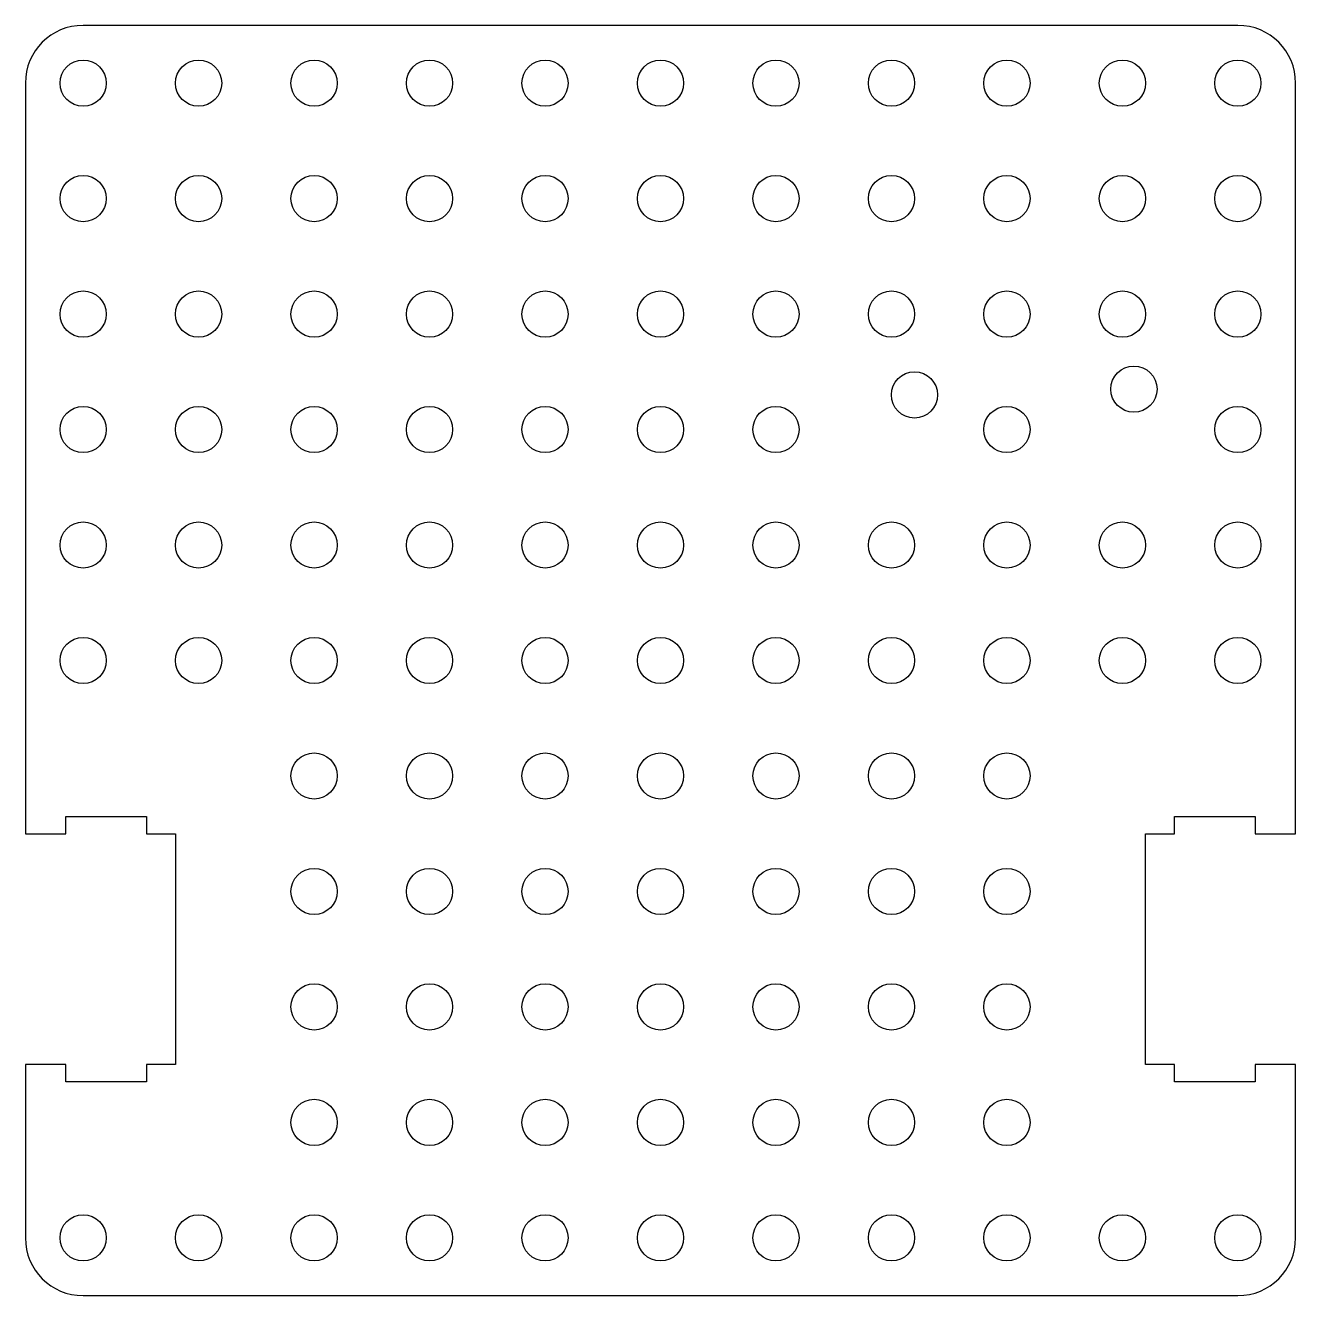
# Model space of a CAD drawing. Extents: x -15 to 771, y 0 to 274.
# Drawn here: x 545 to 655, y 0 to 110 of the extents above; entities that cross this region are included whole.
import ezdxf

# ---------------------------------------------------------------- set-up
doc = ezdxf.new("R2010")
doc.units = 0
doc.layers.add('Layer_1', color=7, linetype='CONTINUOUS')

msp = doc.modelspace()

# ---------------------------------------------------------------- linework, layer by layer
at = {"layer": 'Layer_1', "color": 7}
for points in [[(649.99999, 109.999991), (549.999964, 110.000005)], [(545.000002, 105.000007), (545.000002, 40.000007), (548.499981, 40.000004), (548.499981, 41.500007), (555.499995, 41.50001), (555.499995, 40.000004), (557.999976, 40.000004), (557.999976, 20.000007), (555.499995, 20.000007), (555.499995, 18.500008), (548.499981, 18.500008), (548.499981, 20.000007), (545.000002, 20.000002), (545.000002, 5.000021)], [(552.000003, 105.000006), (552.000003, 105.000006)], [(561.999983, 105.000006), (561.999983, 105.000006)], [(571.999991, 105.000006), (571.999991, 105.000006)], [(581.999999, 105.000006), (581.999999, 105.000006)], [(591.999979, 105.000006), (591.999979, 105.000006)], [(601.999987, 105.000006), (601.999987, 105.000006)], [(611.999995, 105.000006), (611.999995, 105.000006)], [(621.999975, 105.000006), (621.999975, 105.000006)], [(631.999984, 105.000006), (631.999984, 105.000006)], [(641.999992, 105.000006), (641.999992, 105.000006)], [(652, 105.000006), (652, 105.000006)], [(552.000003, 95.000006), (552.000003, 95.000006)], [(561.999983, 95.000009), (561.999983, 95.000009)], [(571.999991, 95.000006), (571.999991, 95.000006)], [(581.999999, 95.000006), (581.999999, 95.000006)], [(591.999979, 95.000006), (591.999979, 95.000006)], [(601.999987, 95.000006), (601.999987, 95.000006)], [(611.999995, 95.000009), (611.999995, 95.000009)], [(622.000004, 95.000006), (622.000004, 95.000006)], [(631.999984, 95.000006), (631.999984, 95.000006)], [(641.999992, 95.000006), (641.999992, 95.000006)], [(652, 95.000006), (652, 95.000006)], [(552.000003, 85.000006), (552.000003, 85.000006)], [(561.999983, 85.000006), (561.999983, 85.000006)], [(571.999991, 85.000006), (571.999991, 85.000006)], [(581.999999, 85.000006), (581.999999, 85.000006)], [(591.999979, 85.000006), (591.999979, 85.000006)], [(601.999987, 85.000006), (601.999987, 85.000006)], [(611.999995, 85.000006), (611.999995, 85.000006)], [(622.000004, 85.000006), (622.000004, 85.000006)], [(631.999984, 85.000006), (631.999984, 85.000006)], [(641.999992, 85.000006), (641.999992, 85.000006)], [(652, 85.000006), (652, 85.000006)], [(638.999997, 78.500008), (638.999997, 78.500008)], [(623.992041, 78.000009), (623.992041, 78.000009)], [(552.000003, 75.000007), (552.000003, 75.000007)], [(561.999983, 75.000007), (561.999983, 75.000007)], [(571.999991, 75.000007), (571.999991, 75.000007)], [(581.999999, 75.000007), (581.999999, 75.000007)], [(591.999979, 75.000007), (591.999979, 75.000007)], [(601.999987, 75.000007), (601.999987, 75.000007)], [(611.999995, 75.000007), (611.999995, 75.000007)], [(631.999984, 75.000007), (631.999984, 75.000007)], [(652, 75.000007), (652, 75.000007)], [(552.000003, 65.000007), (552.000003, 65.000007)], [(561.999983, 65.000007), (561.999983, 65.000007)], [(571.999991, 65.000007), (571.999991, 65.000007)], [(581.999999, 65.000007), (581.999999, 65.000007)], [(591.999979, 65.000007), (591.999979, 65.000007)], [(601.999987, 65.000007), (601.999987, 65.000007)], [(611.999995, 65.000007), (611.999995, 65.000007)], [(621.999975, 65.000007), (621.999975, 65.000007)], [(631.999984, 65.000007), (631.999984, 65.000007)], [(641.999992, 65.000007), (641.999992, 65.000007)], [(652, 65.000007), (652, 65.000007)], [(552.000003, 55.000004), (552.000003, 55.000004)], [(561.999983, 55.000004), (561.999983, 55.000004)], [(571.999991, 55.000004), (571.999991, 55.000004)], [(581.999999, 55.000004), (581.999999, 55.000004)], [(591.999979, 55.000004), (591.999979, 55.000004)], [(601.999987, 55.000004), (601.999987, 55.000004)], [(611.999995, 55.000004), (611.999995, 55.000004)], [(622.000004, 55.000004), (622.000004, 55.000004)], [(631.999984, 55.000004), (631.999984, 55.000004)], [(641.999992, 55.000004), (641.999992, 55.000004)], [(652, 55.000004), (652, 55.000004)], [(571.999991, 45.000004), (571.999991, 45.000004)], [(581.999999, 45.000004), (581.999999, 45.000004)], [(587.999986, 45.000005), (587.999986, 45.000005)], [(601.999987, 45.000004), (601.999987, 45.000004)], [(611.999995, 45.000007), (611.999995, 45.000007)], [(622.000004, 45.000004), (622.000004, 45.000004)], [(631.999984, 45.000004), (631.999984, 45.000004)], [(654.99998, 5.000021), (654.99998, 20.000007), (651.500001, 20.000007), (651.500001, 18.500008), (644.499987, 18.500008), (644.499987, 20.000007), (641.999978, 20.000007), (641.999978, 40.000004), (644.499987, 40.000007), (644.499987, 41.500007), (651.500001, 41.500007), (651.500001, 40.000004), (654.99998, 40.000007)], [(571.999991, 35.000005), (571.999991, 35.000005)], [(581.999999, 35.000005), (581.999999, 35.000005)], [(591.999979, 35.000005), (591.999979, 35.000005)], [(601.999987, 35.000005), (601.999987, 35.000005)], [(611.999995, 35.000005), (611.999995, 35.000005)], [(621.999975, 35.000005), (621.999975, 35.000005)], [(631.999984, 35.000005), (631.999984, 35.000005)], [(571.999991, 25.000005), (571.999991, 25.000005)], [(581.999999, 25.000005), (581.999999, 25.000005)], [(591.999979, 25.000005), (591.999979, 25.000005)], [(601.999987, 25.000005), (601.999987, 25.000005)], [(611.999995, 25.000005), (611.999995, 25.000005)], [(621.999975, 25.000005), (621.999975, 25.000005)], [(631.999984, 25.000005), (631.999984, 25.000005)], [(571.999991, 15.000005), (571.999991, 15.000005)], [(581.999999, 15.000005), (581.999999, 15.000005)], [(591.999979, 15.000005), (591.999979, 15.000005)], [(601.999987, 15.000005), (601.999987, 15.000005)], [(611.999995, 15.000005), (611.999995, 15.000005)], [(621.999975, 15.000005), (621.999975, 15.000005)], [(631.999984, 15.000005), (631.999984, 15.000005)], [(552.000003, 5.000005), (552.000003, 5.000005)], [(561.999983, 5.000005), (561.999983, 5.000005)], [(571.999991, 5.000005), (571.999991, 5.000005)], [(581.999999, 5.000005), (581.999999, 5.000005)], [(591.999979, 5.000005), (591.999979, 5.000005)], [(601.999987, 5.000005), (601.999987, 5.000005)], [(611.999995, 5.000005), (611.999995, 5.000005)], [(621.999975, 5.000005), (621.999975, 5.000005)], [(631.999984, 5.000005), (631.999984, 5.000005)], [(641.999992, 5.000005), (641.999992, 5.000005)], [(652, 5.000005), (652, 5.000005)], [(549.999964, 0.000002), (649.99999, 0.000002)], [(549.999964, 0.000002), (549.999964, 0.000002)]]:
    msp.add_lwpolyline(points, dxfattribs=at)
for points in [[(549.999964, 110.000005), (547.229981, 110.000005), (545.000002, 107.76999), (545.000002, 105.000007)], [(654.99998, 104.999993), (654.99998, 107.769976), (652.769973, 109.999991), (649.99999, 109.999991)], [(548.000002, 105.000006), (548.000002, 106.104576), (548.895433, 107.000006), (550.000002, 107.000006)], [(550.000002, 107.000006), (551.104572, 107.000006), (552.000003, 106.104576), (552.000003, 105.000006)], [(557.999982, 105.000006), (557.999982, 106.104576), (558.895413, 107.000006), (559.999982, 107.000006)], [(559.999982, 107.000006), (561.104552, 107.000006), (561.999983, 106.104576), (561.999983, 105.000006)], [(567.999991, 105.000006), (567.999991, 106.104576), (568.895421, 107.000006), (569.999991, 107.000006)], [(569.999991, 107.000006), (571.10456, 107.000006), (571.999991, 106.104576), (571.999991, 105.000006)], [(577.999999, 105.000006), (577.999999, 106.104576), (578.895429, 107.000006), (579.999999, 107.000006)], [(579.999999, 107.000006), (581.104568, 107.000006), (581.999999, 106.104576), (581.999999, 105.000006)], [(587.999979, 105.000006), (587.999979, 106.104576), (588.895409, 107.000006), (589.999979, 107.000006)], [(589.999979, 107.000006), (591.104548, 107.000006), (591.999979, 106.104576), (591.999979, 105.000006)], [(597.999987, 105.000006), (597.999987, 106.104576), (598.895418, 107.000006), (599.999987, 107.000006)], [(599.999987, 107.000006), (601.104557, 107.000006), (601.999987, 106.104576), (601.999987, 105.000006)], [(607.999995, 105.000006), (607.999995, 106.104576), (608.895426, 107.000006), (609.999995, 107.000006)], [(609.999995, 107.000006), (611.104565, 107.000006), (611.999995, 106.104576), (611.999995, 105.000006)], [(617.999975, 105.000006), (617.999975, 106.104576), (618.895406, 107.000006), (619.999975, 107.000006)], [(619.999975, 107.000006), (621.104545, 107.000006), (621.999975, 106.104576), (621.999975, 105.000006)], [(627.999984, 105.000006), (627.999984, 106.104576), (628.895414, 107.000006), (629.999984, 107.000006)], [(629.999984, 107.000006), (631.104553, 107.000006), (631.999984, 106.104576), (631.999984, 105.000006)], [(637.999992, 105.000006), (637.999992, 106.104576), (638.895422, 107.000006), (639.999992, 107.000006)], [(639.999992, 107.000006), (641.104561, 107.000006), (641.999992, 106.104576), (641.999992, 105.000006)], [(648, 105.000006), (648, 106.104576), (648.89543, 107.000006), (650, 107.000006)], [(650, 107.000006), (651.104569, 107.000006), (652, 106.104576), (652, 105.000006)], [(550.000002, 103.000006), (548.895433, 103.000006), (548.000002, 103.895436), (548.000002, 105.000006)], [(552.000003, 105.000006), (552.000003, 103.895436), (551.104572, 103.000006), (550.000002, 103.000006)], [(559.999982, 103.000006), (558.895413, 103.000006), (557.999982, 103.895436), (557.999982, 105.000006)], [(561.999983, 105.000006), (561.999983, 103.895436), (561.104552, 103.000006), (559.999982, 103.000006)], [(569.999991, 103.000006), (568.895421, 103.000006), (567.999991, 103.895436), (567.999991, 105.000006)], [(571.999991, 105.000006), (571.999991, 103.895436), (571.10456, 103.000006), (569.999991, 103.000006)], [(579.999999, 103.000006), (578.895429, 103.000006), (577.999999, 103.895436), (577.999999, 105.000006)], [(581.999999, 105.000006), (581.999999, 103.895436), (581.104568, 103.000006), (579.999999, 103.000006)], [(589.999979, 103.000006), (588.895409, 103.000006), (587.999979, 103.895436), (587.999979, 105.000006)], [(591.999979, 105.000006), (591.999979, 103.895436), (591.104548, 103.000006), (589.999979, 103.000006)], [(599.999987, 103.000006), (598.895418, 103.000006), (597.999987, 103.895436), (597.999987, 105.000006)], [(601.999987, 105.000006), (601.999987, 103.895436), (601.104557, 103.000006), (599.999987, 103.000006)], [(609.999995, 103.000006), (608.895426, 103.000006), (607.999995, 103.895436), (607.999995, 105.000006)], [(611.999995, 105.000006), (611.999995, 103.895436), (611.104565, 103.000006), (609.999995, 103.000006)], [(619.999975, 103.000006), (618.895406, 103.000006), (617.999975, 103.895436), (617.999975, 105.000006)], [(621.999975, 105.000006), (621.999975, 103.895436), (621.104545, 103.000006), (619.999975, 103.000006)], [(629.999984, 103.000006), (628.895414, 103.000006), (627.999984, 103.895436), (627.999984, 105.000006)], [(631.999984, 105.000006), (631.999984, 103.895436), (631.104553, 103.000006), (629.999984, 103.000006)], [(639.999992, 103.000006), (638.895422, 103.000006), (637.999992, 103.895436), (637.999992, 105.000006)], [(641.999992, 105.000006), (641.999992, 103.895436), (641.104561, 103.000006), (639.999992, 103.000006)], [(650, 103.000006), (648.89543, 103.000006), (648, 103.895436), (648, 105.000006)], [(652, 105.000006), (652, 103.895436), (651.104569, 103.000006), (650, 103.000006)], [(654.99998, 40.000007), (654.99998, 65.000011), (654.99998, 79.999989), (654.99998, 104.999993)], [(548.000002, 95.000006), (548.000002, 96.104576), (548.895433, 97.000006), (550.000002, 97.000006)], [(550.000002, 97.000006), (551.104572, 97.000006), (552.000003, 96.104576), (552.000003, 95.000006)], [(557.999982, 95.000009), (557.999982, 96.104579), (558.895413, 97.000009), (559.999982, 97.000009)], [(559.999982, 97.000009), (561.104552, 97.000009), (561.999983, 96.104579), (561.999983, 95.000009)], [(567.999991, 95.000006), (567.999991, 96.104576), (568.895421, 97.000006), (569.999991, 97.000006)], [(569.999991, 97.000006), (571.10456, 97.000006), (571.999991, 96.104576), (571.999991, 95.000006)], [(577.999999, 95.000006), (577.999999, 96.104576), (578.895429, 97.000006), (579.999999, 97.000006)], [(579.999999, 97.000006), (581.104568, 97.000006), (581.999999, 96.104576), (581.999999, 95.000006)], [(587.999979, 95.000006), (587.999979, 96.104576), (588.895409, 97.000006), (589.999979, 97.000006)], [(589.999979, 97.000006), (591.104548, 97.000006), (591.999979, 96.104576), (591.999979, 95.000006)], [(597.999987, 95.000006), (597.999987, 96.104576), (598.895418, 97.000006), (599.999987, 97.000006)], [(599.999987, 97.000006), (601.104557, 97.000006), (601.999987, 96.104576), (601.999987, 95.000006)], [(607.999995, 95.000009), (607.999995, 96.104579), (608.895426, 97.000009), (609.999995, 97.000009)], [(609.999995, 97.000009), (611.104565, 97.000009), (611.999995, 96.104579), (611.999995, 95.000009)], [(618.000004, 95.000006), (618.000004, 96.104576), (618.895434, 97.000006), (620.000004, 97.000006)], [(620.000004, 97.000006), (621.104573, 97.000006), (622.000004, 96.104576), (622.000004, 95.000006)], [(627.999984, 95.000006), (627.999984, 96.104576), (628.895414, 97.000006), (629.999984, 97.000006)], [(629.999984, 97.000006), (631.104553, 97.000006), (631.999984, 96.104576), (631.999984, 95.000006)], [(637.999992, 95.000006), (637.999992, 96.104576), (638.895422, 97.000006), (639.999992, 97.000006)], [(639.999992, 97.000006), (641.104561, 97.000006), (641.999992, 96.104576), (641.999992, 95.000006)], [(648, 95.000006), (648, 96.104576), (648.89543, 97.000006), (650, 97.000006)], [(650, 97.000006), (651.104569, 97.000006), (652, 96.104576), (652, 95.000006)], [(550.000002, 93.000006), (548.895433, 93.000006), (548.000002, 93.895436), (548.000002, 95.000006)], [(552.000003, 95.000006), (552.000003, 93.895436), (551.104572, 93.000006), (550.000002, 93.000006)], [(559.999982, 93.000009), (558.895413, 93.000009), (557.999982, 93.895439), (557.999982, 95.000009)], [(561.999983, 95.000009), (561.999983, 93.895439), (561.104552, 93.000009), (559.999982, 93.000009)], [(569.999991, 93.000006), (568.895421, 93.000006), (567.999991, 93.895436), (567.999991, 95.000006)], [(571.999991, 95.000006), (571.999991, 93.895436), (571.10456, 93.000006), (569.999991, 93.000006)], [(579.999999, 93.000006), (578.895429, 93.000006), (577.999999, 93.895436), (577.999999, 95.000006)], [(581.999999, 95.000006), (581.999999, 93.895436), (581.104568, 93.000006), (579.999999, 93.000006)], [(589.999979, 93.000006), (588.895409, 93.000006), (587.999979, 93.895436), (587.999979, 95.000006)], [(591.999979, 95.000006), (591.999979, 93.895436), (591.104548, 93.000006), (589.999979, 93.000006)], [(599.999987, 93.000006), (598.895418, 93.000006), (597.999987, 93.895436), (597.999987, 95.000006)], [(601.999987, 95.000006), (601.999987, 93.895436), (601.104557, 93.000006), (599.999987, 93.000006)], [(609.999995, 93.000009), (608.895426, 93.000009), (607.999995, 93.895439), (607.999995, 95.000009)], [(611.999995, 95.000009), (611.999995, 93.895439), (611.104565, 93.000009), (609.999995, 93.000009)], [(620.000004, 93.000006), (618.895434, 93.000006), (618.000004, 93.895436), (618.000004, 95.000006)], [(622.000004, 95.000006), (622.000004, 93.895436), (621.104573, 93.000006), (620.000004, 93.000006)], [(629.999984, 93.000006), (628.895414, 93.000006), (627.999984, 93.895436), (627.999984, 95.000006)], [(631.999984, 95.000006), (631.999984, 93.895436), (631.104553, 93.000006), (629.999984, 93.000006)], [(639.999992, 93.000006), (638.895422, 93.000006), (637.999992, 93.895436), (637.999992, 95.000006)], [(641.999992, 95.000006), (641.999992, 93.895436), (641.104561, 93.000006), (639.999992, 93.000006)], [(650, 93.000006), (648.89543, 93.000006), (648, 93.895436), (648, 95.000006)], [(652, 95.000006), (652, 93.895436), (651.104569, 93.000006), (650, 93.000006)], [(548.000002, 85.000006), (548.000002, 86.104576), (548.895433, 87.000006), (550.000002, 87.000006)], [(550.000002, 87.000006), (551.104572, 87.000006), (552.000003, 86.104576), (552.000003, 85.000006)], [(557.999982, 85.000006), (557.999982, 86.104576), (558.895413, 87.000006), (559.999982, 87.000006)], [(559.999982, 87.000006), (561.104552, 87.000006), (561.999983, 86.104576), (561.999983, 85.000006)], [(567.999991, 85.000006), (567.999991, 86.104576), (568.895421, 87.000006), (569.999991, 87.000006)], [(569.999991, 87.000006), (571.10456, 87.000006), (571.999991, 86.104576), (571.999991, 85.000006)], [(577.999999, 85.000006), (577.999999, 86.104576), (578.895429, 87.000006), (579.999999, 87.000006)], [(579.999999, 87.000006), (581.104568, 87.000006), (581.999999, 86.104576), (581.999999, 85.000006)], [(587.999979, 85.000006), (587.999979, 86.104576), (588.895409, 87.000006), (589.999979, 87.000006)], [(589.999979, 87.000006), (591.104548, 87.000006), (591.999979, 86.104576), (591.999979, 85.000006)], [(597.999987, 85.000006), (597.999987, 86.104576), (598.895418, 87.000006), (599.999987, 87.000006)], [(599.999987, 87.000006), (601.104557, 87.000006), (601.999987, 86.104576), (601.999987, 85.000006)], [(607.999995, 85.000006), (607.999995, 86.104576), (608.895426, 87.000006), (609.999995, 87.000006)], [(609.999995, 87.000006), (611.104565, 87.000006), (611.999995, 86.104576), (611.999995, 85.000006)], [(618.000004, 85.000006), (618.000004, 86.104576), (618.895434, 87.000006), (620.000004, 87.000006)], [(620.000004, 87.000006), (621.104573, 87.000006), (622.000004, 86.104576), (622.000004, 85.000006)], [(627.999984, 85.000006), (627.999984, 86.104576), (628.895414, 87.000006), (629.999984, 87.000006)], [(629.999984, 87.000006), (631.104553, 87.000006), (631.999984, 86.104576), (631.999984, 85.000006)], [(637.999992, 85.000006), (637.999992, 86.104576), (638.895422, 87.000006), (639.999992, 87.000006)], [(639.999992, 87.000006), (641.104561, 87.000006), (641.999992, 86.104576), (641.999992, 85.000006)], [(648, 85.000006), (648, 86.104576), (648.89543, 87.000006), (650, 87.000006)], [(650, 87.000006), (651.104569, 87.000006), (652, 86.104576), (652, 85.000006)], [(550.000002, 83.000006), (548.895433, 83.000006), (548.000002, 83.895437), (548.000002, 85.000006)], [(552.000003, 85.000006), (552.000003, 83.895437), (551.104572, 83.000006), (550.000002, 83.000006)], [(559.999982, 83.000006), (558.895413, 83.000006), (557.999982, 83.895437), (557.999982, 85.000006)], [(561.999983, 85.000006), (561.999983, 83.895437), (561.104552, 83.000006), (559.999982, 83.000006)], [(569.999991, 83.000006), (568.895421, 83.000006), (567.999991, 83.895437), (567.999991, 85.000006)], [(571.999991, 85.000006), (571.999991, 83.895437), (571.10456, 83.000006), (569.999991, 83.000006)], [(579.999999, 83.000006), (578.895429, 83.000006), (577.999999, 83.895437), (577.999999, 85.000006)], [(581.999999, 85.000006), (581.999999, 83.895437), (581.104568, 83.000006), (579.999999, 83.000006)], [(589.999979, 83.000006), (588.895409, 83.000006), (587.999979, 83.895437), (587.999979, 85.000006)], [(591.999979, 85.000006), (591.999979, 83.895437), (591.104548, 83.000006), (589.999979, 83.000006)], [(599.999987, 83.000006), (598.895418, 83.000006), (597.999987, 83.895437), (597.999987, 85.000006)], [(601.999987, 85.000006), (601.999987, 83.895437), (601.104557, 83.000006), (599.999987, 83.000006)], [(609.999995, 83.000006), (608.895426, 83.000006), (607.999995, 83.895437), (607.999995, 85.000006)], [(611.999995, 85.000006), (611.999995, 83.895437), (611.104565, 83.000006), (609.999995, 83.000006)], [(620.000004, 83.000006), (618.895434, 83.000006), (618.000004, 83.895437), (618.000004, 85.000006)], [(622.000004, 85.000006), (622.000004, 83.895437), (621.104573, 83.000006), (620.000004, 83.000006)], [(629.999984, 83.000006), (628.895414, 83.000006), (627.999984, 83.895437), (627.999984, 85.000006)], [(631.999984, 85.000006), (631.999984, 83.895437), (631.104553, 83.000006), (629.999984, 83.000006)], [(639.999992, 83.000006), (638.895422, 83.000006), (637.999992, 83.895437), (637.999992, 85.000006)], [(641.999992, 85.000006), (641.999992, 83.895437), (641.104561, 83.000006), (639.999992, 83.000006)], [(650, 83.000006), (648.89543, 83.000006), (648, 83.895437), (648, 85.000006)], [(652, 85.000006), (652, 83.895437), (651.104569, 83.000006), (650, 83.000006)], [(638.999997, 78.500008), (638.999997, 79.604571), (639.895427, 80.499996), (640.999996, 80.499996)], [(640.999996, 80.499996), (642.104565, 80.499996), (642.999996, 79.604571), (642.999996, 78.500008)], [(619.992041, 78.000009), (619.992041, 79.104579), (620.887471, 80.000009), (621.992041, 80.000009)], [(621.992041, 80.000009), (623.09661, 80.000009), (623.992041, 79.104579), (623.992041, 78.000009)], [(640.999996, 76.500015), (639.895427, 76.500015), (638.999997, 77.39544), (638.999997, 78.500008)], [(642.999996, 78.500008), (642.999996, 77.39544), (642.104565, 76.500015), (640.999996, 76.500015)], [(621.992041, 76.000009), (620.887471, 76.000009), (619.992041, 76.895439), (619.992041, 78.000009)], [(623.992041, 78.000009), (623.992041, 76.895439), (623.09661, 76.000009), (621.992041, 76.000009)], [(548.000002, 75.000007), (548.000002, 76.104576), (548.895433, 77.000006), (550.000002, 77.000006)], [(550.000002, 77.000006), (551.104572, 77.000006), (552.000003, 76.104576), (552.000003, 75.000007)], [(557.999982, 75.000007), (557.999982, 76.104576), (558.895413, 77.000006), (559.999982, 77.000006)], [(559.999982, 77.000006), (561.104552, 77.000006), (561.999983, 76.104576), (561.999983, 75.000007)], [(567.999991, 75.000007), (567.999991, 76.104576), (568.895421, 77.000006), (569.999991, 77.000006)], [(569.999991, 77.000006), (571.10456, 77.000006), (571.999991, 76.104576), (571.999991, 75.000007)], [(577.999999, 75.000007), (577.999999, 76.104576), (578.895429, 77.000006), (579.999999, 77.000006)], [(579.999999, 77.000006), (581.104568, 77.000006), (581.999999, 76.104576), (581.999999, 75.000007)], [(587.999979, 75.000007), (587.999979, 76.104576), (588.895409, 77.000006), (589.999979, 77.000006)], [(589.999979, 77.000006), (591.104548, 77.000006), (591.999979, 76.104576), (591.999979, 75.000007)], [(597.999987, 75.000007), (597.999987, 76.104576), (598.895418, 77.000006), (599.999987, 77.000006)], [(599.999987, 77.000006), (601.104557, 77.000006), (601.999987, 76.104576), (601.999987, 75.000007)], [(607.999995, 75.000007), (607.999995, 76.104576), (608.895426, 77.000006), (609.999995, 77.000006)], [(609.999995, 77.000006), (611.104565, 77.000006), (611.999995, 76.104576), (611.999995, 75.000007)], [(627.999984, 75.000007), (627.999984, 76.104576), (628.895414, 77.000006), (629.999984, 77.000006)], [(629.999984, 77.000006), (631.104553, 77.000006), (631.999984, 76.104576), (631.999984, 75.000007)], [(648, 75.000007), (648, 76.104576), (648.89543, 77.000006), (650, 77.000006)], [(650, 77.000006), (651.104569, 77.000006), (652, 76.104576), (652, 75.000007)], [(550.000002, 73.000007), (548.895433, 73.000007), (548.000002, 73.895437), (548.000002, 75.000007)], [(552.000003, 75.000007), (552.000003, 73.895437), (551.104572, 73.000007), (550.000002, 73.000007)], [(559.999982, 73.000007), (558.895413, 73.000007), (557.999982, 73.895437), (557.999982, 75.000007)], [(561.999983, 75.000007), (561.999983, 73.895437), (561.104552, 73.000007), (559.999982, 73.000007)], [(569.999991, 73.000007), (568.895421, 73.000007), (567.999991, 73.895437), (567.999991, 75.000007)], [(571.999991, 75.000007), (571.999991, 73.895437), (571.10456, 73.000007), (569.999991, 73.000007)], [(579.999999, 73.000007), (578.895429, 73.000007), (577.999999, 73.895437), (577.999999, 75.000007)], [(581.999999, 75.000007), (581.999999, 73.895437), (581.104568, 73.000007), (579.999999, 73.000007)], [(589.999979, 73.000007), (588.895409, 73.000007), (587.999979, 73.895437), (587.999979, 75.000007)], [(591.999979, 75.000007), (591.999979, 73.895437), (591.104548, 73.000007), (589.999979, 73.000007)], [(599.999987, 73.000007), (598.895418, 73.000007), (597.999987, 73.895437), (597.999987, 75.000007)], [(601.999987, 75.000007), (601.999987, 73.895437), (601.104557, 73.000007), (599.999987, 73.000007)], [(609.999995, 73.000007), (608.895426, 73.000007), (607.999995, 73.895437), (607.999995, 75.000007)], [(611.999995, 75.000007), (611.999995, 73.895437), (611.104565, 73.000007), (609.999995, 73.000007)], [(629.999984, 73.000007), (628.895414, 73.000007), (627.999984, 73.895437), (627.999984, 75.000007)], [(631.999984, 75.000007), (631.999984, 73.895437), (631.104553, 73.000007), (629.999984, 73.000007)], [(650, 73.000007), (648.89543, 73.000007), (648, 73.895437), (648, 75.000007)], [(652, 75.000007), (652, 73.895437), (651.104569, 73.000007), (650, 73.000007)], [(548.000002, 65.000007), (548.000002, 66.104577), (548.895433, 67.000007), (550.000002, 67.000007)], [(550.000002, 67.000007), (551.104572, 67.000007), (552.000003, 66.104577), (552.000003, 65.000007)], [(557.999982, 65.000007), (557.999982, 66.104577), (558.895413, 67.000007), (559.999982, 67.000007)], [(559.999982, 67.000007), (561.104552, 67.000007), (561.999983, 66.104577), (561.999983, 65.000007)], [(567.999991, 65.000007), (567.999991, 66.104577), (568.895421, 67.000007), (569.999991, 67.000007)], [(569.999991, 67.000007), (571.10456, 67.000007), (571.999991, 66.104577), (571.999991, 65.000007)], [(577.999999, 65.000007), (577.999999, 66.104577), (578.895429, 67.000007), (579.999999, 67.000007)], [(579.999999, 67.000007), (581.104568, 67.000007), (581.999999, 66.104577), (581.999999, 65.000007)], [(587.999979, 65.000007), (587.999979, 66.104577), (588.895409, 67.000007), (589.999979, 67.000007)], [(589.999979, 67.000007), (591.104548, 67.000007), (591.999979, 66.104577), (591.999979, 65.000007)], [(597.999987, 65.000007), (597.999987, 66.104577), (598.895418, 67.000007), (599.999987, 67.000007)], [(599.999987, 67.000007), (601.104557, 67.000007), (601.999987, 66.104577), (601.999987, 65.000007)], [(607.999995, 65.000007), (607.999995, 66.104577), (608.895426, 67.000007), (609.999995, 67.000007)], [(609.999995, 67.000007), (611.104565, 67.000007), (611.999995, 66.104577), (611.999995, 65.000007)], [(617.999975, 65.000007), (617.999975, 66.104577), (618.895406, 67.000007), (619.999975, 67.000007)], [(619.999975, 67.000007), (621.104545, 67.000007), (621.999975, 66.104577), (621.999975, 65.000007)], [(627.999984, 65.000007), (627.999984, 66.104577), (628.895414, 67.000007), (629.999984, 67.000007)], [(629.999984, 67.000007), (631.104553, 67.000007), (631.999984, 66.104577), (631.999984, 65.000007)], [(637.999992, 65.000007), (637.999992, 66.104577), (638.895422, 67.000007), (639.999992, 67.000007)], [(639.999992, 67.000007), (641.104561, 67.000007), (641.999992, 66.104577), (641.999992, 65.000007)], [(648, 65.000007), (648, 66.104577), (648.89543, 67.000007), (650, 67.000007)], [(650, 67.000007), (651.104569, 67.000007), (652, 66.104577), (652, 65.000007)], [(550.000002, 63.000007), (548.895433, 63.000007), (548.000002, 63.895437), (548.000002, 65.000007)], [(552.000003, 65.000007), (552.000003, 63.895437), (551.104572, 63.000007), (550.000002, 63.000007)], [(559.999982, 63.000007), (558.895413, 63.000007), (557.999982, 63.895437), (557.999982, 65.000007)], [(561.999983, 65.000007), (561.999983, 63.895437), (561.104552, 63.000007), (559.999982, 63.000007)], [(569.999991, 63.000007), (568.895421, 63.000007), (567.999991, 63.895437), (567.999991, 65.000007)], [(571.999991, 65.000007), (571.999991, 63.895437), (571.10456, 63.000007), (569.999991, 63.000007)], [(579.999999, 63.000007), (578.895429, 63.000007), (577.999999, 63.895437), (577.999999, 65.000007)], [(581.999999, 65.000007), (581.999999, 63.895437), (581.104568, 63.000007), (579.999999, 63.000007)], [(589.999979, 63.000007), (588.895409, 63.000007), (587.999979, 63.895437), (587.999979, 65.000007)], [(591.999979, 65.000007), (591.999979, 63.895437), (591.104548, 63.000007), (589.999979, 63.000007)], [(599.999987, 63.000007), (598.895418, 63.000007), (597.999987, 63.895437), (597.999987, 65.000007)], [(601.999987, 65.000007), (601.999987, 63.895437), (601.104557, 63.000007), (599.999987, 63.000007)], [(609.999995, 63.000007), (608.895426, 63.000007), (607.999995, 63.895437), (607.999995, 65.000007)], [(611.999995, 65.000007), (611.999995, 63.895437), (611.104565, 63.000007), (609.999995, 63.000007)], [(619.999975, 63.000007), (618.895406, 63.000007), (617.999975, 63.895437), (617.999975, 65.000007)], [(621.999975, 65.000007), (621.999975, 63.895437), (621.104545, 63.000007), (619.999975, 63.000007)], [(629.999984, 63.000007), (628.895414, 63.000007), (627.999984, 63.895437), (627.999984, 65.000007)], [(631.999984, 65.000007), (631.999984, 63.895437), (631.104553, 63.000007), (629.999984, 63.000007)], [(639.999992, 63.000007), (638.895422, 63.000007), (637.999992, 63.895437), (637.999992, 65.000007)], [(641.999992, 65.000007), (641.999992, 63.895437), (641.104561, 63.000007), (639.999992, 63.000007)], [(650, 63.000007), (648.89543, 63.000007), (648, 63.895437), (648, 65.000007)], [(652, 65.000007), (652, 63.895437), (651.104569, 63.000007), (650, 63.000007)], [(548.000002, 55.000004), (548.000002, 56.104574), (548.895433, 57.000004), (550.000002, 57.000004)], [(550.000002, 57.000004), (551.104572, 57.000004), (552.000003, 56.104574), (552.000003, 55.000004)], [(557.999982, 55.000004), (557.999982, 56.104574), (558.895413, 57.000004), (559.999982, 57.000004)], [(559.999982, 57.000004), (561.104552, 57.000004), (561.999983, 56.104574), (561.999983, 55.000004)], [(567.999991, 55.000004), (567.999991, 56.104574), (568.895421, 57.000004), (569.999991, 57.000004)], [(569.999991, 57.000004), (571.10456, 57.000004), (571.999991, 56.104574), (571.999991, 55.000004)], [(577.999999, 55.000004), (577.999999, 56.104574), (578.895429, 57.000004), (579.999999, 57.000004)], [(579.999999, 57.000004), (581.104568, 57.000004), (581.999999, 56.104574), (581.999999, 55.000004)], [(587.999979, 55.000004), (587.999979, 56.104574), (588.895409, 57.000004), (589.999979, 57.000004)], [(589.999979, 57.000004), (591.104548, 57.000004), (591.999979, 56.104574), (591.999979, 55.000004)], [(597.999987, 55.000004), (597.999987, 56.104574), (598.895418, 57.000004), (599.999987, 57.000004)], [(599.999987, 57.000004), (601.104557, 57.000004), (601.999987, 56.104574), (601.999987, 55.000004)], [(607.999995, 55.000004), (607.999995, 56.104574), (608.895426, 57.000004), (609.999995, 57.000004)], [(609.999995, 57.000004), (611.104565, 57.000004), (611.999995, 56.104574), (611.999995, 55.000004)], [(618.000004, 55.000004), (618.000004, 56.104574), (618.895434, 57.000004), (620.000004, 57.000004)], [(620.000004, 57.000004), (621.104573, 57.000004), (622.000004, 56.104574), (622.000004, 55.000004)], [(627.999984, 55.000004), (627.999984, 56.104574), (628.895414, 57.000004), (629.999984, 57.000004)], [(629.999984, 57.000004), (631.104553, 57.000004), (631.999984, 56.104574), (631.999984, 55.000004)], [(637.999992, 55.000004), (637.999992, 56.104574), (638.895422, 57.000004), (639.999992, 57.000004)], [(639.999992, 57.000004), (641.104561, 57.000004), (641.999992, 56.104574), (641.999992, 55.000004)], [(648, 55.000004), (648, 56.104574), (648.89543, 57.000004), (650, 57.000004)], [(650, 57.000004), (651.104569, 57.000004), (652, 56.104574), (652, 55.000004)], [(550.000002, 53.000004), (548.895433, 53.000004), (548.000002, 53.895434), (548.000002, 55.000004)], [(552.000003, 55.000004), (552.000003, 53.895434), (551.104572, 53.000004), (550.000002, 53.000004)], [(559.999982, 53.000004), (558.895413, 53.000004), (557.999982, 53.895434), (557.999982, 55.000004)], [(561.999983, 55.000004), (561.999983, 53.895434), (561.104552, 53.000004), (559.999982, 53.000004)], [(569.999991, 53.000004), (568.895421, 53.000004), (567.999991, 53.895434), (567.999991, 55.000004)], [(571.999991, 55.000004), (571.999991, 53.895434), (571.10456, 53.000004), (569.999991, 53.000004)], [(579.999999, 53.000004), (578.895429, 53.000004), (577.999999, 53.895434), (577.999999, 55.000004)], [(581.999999, 55.000004), (581.999999, 53.895434), (581.104568, 53.000004), (579.999999, 53.000004)], [(589.999979, 53.000004), (588.895409, 53.000004), (587.999979, 53.895434), (587.999979, 55.000004)], [(591.999979, 55.000004), (591.999979, 53.895434), (591.104548, 53.000004), (589.999979, 53.000004)], [(599.999987, 53.000004), (598.895418, 53.000004), (597.999987, 53.895434), (597.999987, 55.000004)], [(601.999987, 55.000004), (601.999987, 53.895434), (601.104557, 53.000004), (599.999987, 53.000004)], [(609.999995, 53.000004), (608.895426, 53.000004), (607.999995, 53.895434), (607.999995, 55.000004)], [(611.999995, 55.000004), (611.999995, 53.895434), (611.104565, 53.000004), (609.999995, 53.000004)], [(620.000004, 53.000004), (618.895434, 53.000004), (618.000004, 53.895434), (618.000004, 55.000004)], [(622.000004, 55.000004), (622.000004, 53.895434), (621.104573, 53.000004), (620.000004, 53.000004)], [(629.999984, 53.000004), (628.895414, 53.000004), (627.999984, 53.895434), (627.999984, 55.000004)], [(631.999984, 55.000004), (631.999984, 53.895434), (631.104553, 53.000004), (629.999984, 53.000004)], [(639.999992, 53.000004), (638.895422, 53.000004), (637.999992, 53.895434), (637.999992, 55.000004)], [(641.999992, 55.000004), (641.999992, 53.895434), (641.104561, 53.000004), (639.999992, 53.000004)], [(650, 53.000004), (648.89543, 53.000004), (648, 53.895434), (648, 55.000004)], [(652, 55.000004), (652, 53.895434), (651.104569, 53.000004), (650, 53.000004)], [(567.999991, 45.000004), (567.999991, 46.104574), (568.895421, 47.000004), (569.999991, 47.000004)], [(569.999991, 47.000004), (571.10456, 47.000004), (571.999991, 46.104574), (571.999991, 45.000004)], [(577.999999, 45.000004), (577.999999, 46.104574), (578.895429, 47.000004), (579.999999, 47.000004)], [(579.999999, 47.000004), (581.104568, 47.000004), (581.999999, 46.104574), (581.999999, 45.000004)], [(587.999986, 45.000005), (587.999986, 46.104567), (588.895416, 46.999993), (589.999985, 46.999993)], [(589.999985, 46.999993), (591.104554, 46.999993), (591.999985, 46.104567), (591.999985, 45.000005)], [(597.999987, 45.000004), (597.999987, 46.104574), (598.895418, 47.000004), (599.999987, 47.000004)], [(599.999987, 47.000004), (601.104557, 47.000004), (601.999987, 46.104574), (601.999987, 45.000004)], [(607.999995, 45.000007), (607.999995, 46.104577), (608.895426, 47.000007), (609.999995, 47.000007)], [(609.999995, 47.000007), (611.104565, 47.000007), (611.999995, 46.104577), (611.999995, 45.000007)], [(618.000004, 45.000004), (618.000004, 46.104574), (618.895434, 47.000004), (620.000004, 47.000004)], [(620.000004, 47.000004), (621.104573, 47.000004), (622.000004, 46.104574), (622.000004, 45.000004)], [(627.999984, 45.000004), (627.999984, 46.104574), (628.895414, 47.000004), (629.999984, 47.000004)], [(629.999984, 47.000004), (631.104553, 47.000004), (631.999984, 46.104574), (631.999984, 45.000004)], [(569.999991, 43.000005), (568.895421, 43.000005), (567.999991, 43.895435), (567.999991, 45.000004)], [(571.999991, 45.000004), (571.999991, 43.895435), (571.10456, 43.000005), (569.999991, 43.000005)], [(579.999999, 43.000005), (578.895429, 43.000005), (577.999999, 43.895435), (577.999999, 45.000004)], [(581.999999, 45.000004), (581.999999, 43.895435), (581.104568, 43.000005), (579.999999, 43.000005)], [(589.999985, 43.000012), (588.895416, 43.000012), (587.999986, 43.895437), (587.999986, 45.000005)], [(591.999985, 45.000005), (591.999985, 43.895437), (591.104554, 43.000012), (589.999985, 43.000012)], [(599.999987, 43.000005), (598.895418, 43.000005), (597.999987, 43.895435), (597.999987, 45.000004)], [(601.999987, 45.000004), (601.999987, 43.895435), (601.104557, 43.000005), (599.999987, 43.000005)], [(609.999995, 43.000007), (608.895426, 43.000007), (607.999995, 43.895438), (607.999995, 45.000007)], [(611.999995, 45.000007), (611.999995, 43.895438), (611.104565, 43.000007), (609.999995, 43.000007)], [(620.000004, 43.000005), (618.895434, 43.000005), (618.000004, 43.895435), (618.000004, 45.000004)], [(622.000004, 45.000004), (622.000004, 43.895435), (621.104573, 43.000005), (620.000004, 43.000005)], [(629.999984, 43.000005), (628.895414, 43.000005), (627.999984, 43.895435), (627.999984, 45.000004)], [(631.999984, 45.000004), (631.999984, 43.895435), (631.104553, 43.000005), (629.999984, 43.000005)], [(567.999991, 35.000005), (567.999991, 36.104574), (568.895421, 37.000005), (569.999991, 37.000005)], [(569.999991, 37.000005), (571.10456, 37.000005), (571.999991, 36.104574), (571.999991, 35.000005)], [(577.999999, 35.000005), (577.999999, 36.104574), (578.895429, 37.000005), (579.999999, 37.000005)], [(579.999999, 37.000005), (581.104568, 37.000005), (581.999999, 36.104574), (581.999999, 35.000005)], [(587.999979, 35.000005), (587.999979, 36.104574), (588.895409, 37.000005), (589.999979, 37.000005)], [(589.999979, 37.000005), (591.104548, 37.000005), (591.999979, 36.104574), (591.999979, 35.000005)], [(597.999987, 35.000005), (597.999987, 36.104574), (598.895418, 37.000005), (599.999987, 37.000005)], [(599.999987, 37.000005), (601.104557, 37.000005), (601.999987, 36.104574), (601.999987, 35.000005)], [(607.999995, 35.000005), (607.999995, 36.104574), (608.895426, 37.000005), (609.999995, 37.000005)], [(609.999995, 37.000005), (611.104565, 37.000005), (611.999995, 36.104574), (611.999995, 35.000005)], [(617.999975, 35.000005), (617.999975, 36.104574), (618.895406, 37.000005), (619.999975, 37.000005)], [(619.999975, 37.000005), (621.104545, 37.000005), (621.999975, 36.104574), (621.999975, 35.000005)], [(627.999984, 35.000005), (627.999984, 36.104574), (628.895414, 37.000005), (629.999984, 37.000005)], [(629.999984, 37.000005), (631.104553, 37.000005), (631.999984, 36.104574), (631.999984, 35.000005)], [(569.999991, 33.000005), (568.895421, 33.000005), (567.999991, 33.895435), (567.999991, 35.000005)], [(571.999991, 35.000005), (571.999991, 33.895435), (571.10456, 33.000005), (569.999991, 33.000005)], [(579.999999, 33.000005), (578.895429, 33.000005), (577.999999, 33.895435), (577.999999, 35.000005)], [(581.999999, 35.000005), (581.999999, 33.895435), (581.104568, 33.000005), (579.999999, 33.000005)], [(589.999979, 33.000005), (588.895409, 33.000005), (587.999979, 33.895435), (587.999979, 35.000005)], [(591.999979, 35.000005), (591.999979, 33.895435), (591.104548, 33.000005), (589.999979, 33.000005)], [(599.999987, 33.000005), (598.895418, 33.000005), (597.999987, 33.895435), (597.999987, 35.000005)], [(601.999987, 35.000005), (601.999987, 33.895435), (601.104557, 33.000005), (599.999987, 33.000005)], [(609.999995, 33.000005), (608.895426, 33.000005), (607.999995, 33.895435), (607.999995, 35.000005)], [(611.999995, 35.000005), (611.999995, 33.895435), (611.104565, 33.000005), (609.999995, 33.000005)], [(619.999975, 33.000005), (618.895406, 33.000005), (617.999975, 33.895435), (617.999975, 35.000005)], [(621.999975, 35.000005), (621.999975, 33.895435), (621.104545, 33.000005), (619.999975, 33.000005)], [(629.999984, 33.000005), (628.895414, 33.000005), (627.999984, 33.895435), (627.999984, 35.000005)], [(631.999984, 35.000005), (631.999984, 33.895435), (631.104553, 33.000005), (629.999984, 33.000005)], [(567.999991, 25.000005), (567.999991, 26.104575), (568.895421, 27.000005), (569.999991, 27.000005)], [(569.999991, 27.000005), (571.10456, 27.000005), (571.999991, 26.104575), (571.999991, 25.000005)], [(577.999999, 25.000005), (577.999999, 26.104575), (578.895429, 27.000005), (579.999999, 27.000005)], [(579.999999, 27.000005), (581.104568, 27.000005), (581.999999, 26.104575), (581.999999, 25.000005)], [(587.999979, 25.000005), (587.999979, 26.104575), (588.895409, 27.000005), (589.999979, 27.000005)], [(589.999979, 27.000005), (591.104548, 27.000005), (591.999979, 26.104575), (591.999979, 25.000005)], [(597.999987, 25.000005), (597.999987, 26.104575), (598.895418, 27.000005), (599.999987, 27.000005)], [(599.999987, 27.000005), (601.104557, 27.000005), (601.999987, 26.104575), (601.999987, 25.000005)], [(607.999995, 25.000005), (607.999995, 26.104575), (608.895426, 27.000005), (609.999995, 27.000005)], [(609.999995, 27.000005), (611.104565, 27.000005), (611.999995, 26.104575), (611.999995, 25.000005)], [(617.999975, 25.000005), (617.999975, 26.104575), (618.895406, 27.000005), (619.999975, 27.000005)], [(619.999975, 27.000005), (621.104545, 27.000005), (621.999975, 26.104575), (621.999975, 25.000005)], [(627.999984, 25.000005), (627.999984, 26.104575), (628.895414, 27.000005), (629.999984, 27.000005)], [(629.999984, 27.000005), (631.104553, 27.000005), (631.999984, 26.104575), (631.999984, 25.000005)], [(569.999991, 23.000005), (568.895421, 23.000005), (567.999991, 23.895435), (567.999991, 25.000005)], [(571.999991, 25.000005), (571.999991, 23.895435), (571.10456, 23.000005), (569.999991, 23.000005)], [(579.999999, 23.000005), (578.895429, 23.000005), (577.999999, 23.895435), (577.999999, 25.000005)], [(581.999999, 25.000005), (581.999999, 23.895435), (581.104568, 23.000005), (579.999999, 23.000005)], [(589.999979, 23.000005), (588.895409, 23.000005), (587.999979, 23.895435), (587.999979, 25.000005)], [(591.999979, 25.000005), (591.999979, 23.895435), (591.104548, 23.000005), (589.999979, 23.000005)], [(599.999987, 23.000005), (598.895418, 23.000005), (597.999987, 23.895435), (597.999987, 25.000005)], [(601.999987, 25.000005), (601.999987, 23.895435), (601.104557, 23.000005), (599.999987, 23.000005)], [(609.999995, 23.000005), (608.895426, 23.000005), (607.999995, 23.895435), (607.999995, 25.000005)], [(611.999995, 25.000005), (611.999995, 23.895435), (611.104565, 23.000005), (609.999995, 23.000005)], [(619.999975, 23.000005), (618.895406, 23.000005), (617.999975, 23.895435), (617.999975, 25.000005)], [(621.999975, 25.000005), (621.999975, 23.895435), (621.104545, 23.000005), (619.999975, 23.000005)], [(629.999984, 23.000005), (628.895414, 23.000005), (627.999984, 23.895435), (627.999984, 25.000005)], [(631.999984, 25.000005), (631.999984, 23.895435), (631.104553, 23.000005), (629.999984, 23.000005)], [(567.999991, 15.000005), (567.999991, 16.104575), (568.895421, 17.000005), (569.999991, 17.000005)], [(569.999991, 17.000005), (571.10456, 17.000005), (571.999991, 16.104575), (571.999991, 15.000005)], [(577.999999, 15.000005), (577.999999, 16.104575), (578.895429, 17.000005), (579.999999, 17.000005)], [(579.999999, 17.000005), (581.104568, 17.000005), (581.999999, 16.104575), (581.999999, 15.000005)], [(587.999979, 15.000005), (587.999979, 16.104575), (588.895409, 17.000005), (589.999979, 17.000005)], [(589.999979, 17.000005), (591.104548, 17.000005), (591.999979, 16.104575), (591.999979, 15.000005)], [(597.999987, 15.000005), (597.999987, 16.104575), (598.895418, 17.000005), (599.999987, 17.000005)], [(599.999987, 17.000005), (601.104557, 17.000005), (601.999987, 16.104575), (601.999987, 15.000005)], [(607.999995, 15.000005), (607.999995, 16.104575), (608.895426, 17.000005), (609.999995, 17.000005)], [(609.999995, 17.000005), (611.104565, 17.000005), (611.999995, 16.104575), (611.999995, 15.000005)], [(617.999975, 15.000005), (617.999975, 16.104575), (618.895406, 17.000005), (619.999975, 17.000005)], [(619.999975, 17.000005), (621.104545, 17.000005), (621.999975, 16.104575), (621.999975, 15.000005)], [(627.999984, 15.000005), (627.999984, 16.104575), (628.895414, 17.000005), (629.999984, 17.000005)], [(629.999984, 17.000005), (631.104553, 17.000005), (631.999984, 16.104575), (631.999984, 15.000005)], [(569.999991, 13.000005), (568.895421, 13.000005), (567.999991, 13.895435), (567.999991, 15.000005)], [(571.999991, 15.000005), (571.999991, 13.895435), (571.10456, 13.000005), (569.999991, 13.000005)], [(579.999999, 13.000005), (578.895429, 13.000005), (577.999999, 13.895435), (577.999999, 15.000005)], [(581.999999, 15.000005), (581.999999, 13.895435), (581.104568, 13.000005), (579.999999, 13.000005)], [(589.999979, 13.000005), (588.895409, 13.000005), (587.999979, 13.895435), (587.999979, 15.000005)], [(591.999979, 15.000005), (591.999979, 13.895435), (591.104548, 13.000005), (589.999979, 13.000005)], [(599.999987, 13.000005), (598.895418, 13.000005), (597.999987, 13.895435), (597.999987, 15.000005)], [(601.999987, 15.000005), (601.999987, 13.895435), (601.104557, 13.000005), (599.999987, 13.000005)], [(609.999995, 13.000005), (608.895426, 13.000005), (607.999995, 13.895435), (607.999995, 15.000005)], [(611.999995, 15.000005), (611.999995, 13.895435), (611.104565, 13.000005), (609.999995, 13.000005)], [(619.999975, 13.000005), (618.895406, 13.000005), (617.999975, 13.895435), (617.999975, 15.000005)], [(621.999975, 15.000005), (621.999975, 13.895435), (621.104545, 13.000005), (619.999975, 13.000005)], [(629.999984, 13.000005), (628.895414, 13.000005), (627.999984, 13.895435), (627.999984, 15.000005)], [(631.999984, 15.000005), (631.999984, 13.895435), (631.104553, 13.000005), (629.999984, 13.000005)], [(548.000002, 5.000005), (548.000002, 6.104575), (548.895433, 7.000005), (550.000002, 7.000005)], [(550.000002, 7.000005), (551.104572, 7.000005), (552.000003, 6.104575), (552.000003, 5.000005)], [(557.999982, 5.000005), (557.999982, 6.104575), (558.895413, 7.000005), (559.999982, 7.000005)], [(559.999982, 7.000005), (561.104552, 7.000005), (561.999983, 6.104575), (561.999983, 5.000005)], [(567.999991, 5.000005), (567.999991, 6.104575), (568.895421, 7.000005), (569.999991, 7.000005)], [(569.999991, 7.000005), (571.10456, 7.000005), (571.999991, 6.104575), (571.999991, 5.000005)], [(577.999999, 5.000005), (577.999999, 6.104575), (578.895429, 7.000005), (579.999999, 7.000005)], [(579.999999, 7.000005), (581.104568, 7.000005), (581.999999, 6.104575), (581.999999, 5.000005)], [(587.999979, 5.000005), (587.999979, 6.104575), (588.895409, 7.000005), (589.999979, 7.000005)], [(589.999979, 7.000005), (591.104548, 7.000005), (591.999979, 6.104575), (591.999979, 5.000005)], [(597.999987, 5.000005), (597.999987, 6.104575), (598.895418, 7.000005), (599.999987, 7.000005)], [(599.999987, 7.000005), (601.104557, 7.000005), (601.999987, 6.104575), (601.999987, 5.000005)], [(607.999995, 5.000005), (607.999995, 6.104575), (608.895426, 7.000005), (609.999995, 7.000005)], [(609.999995, 7.000005), (611.104565, 7.000005), (611.999995, 6.104575), (611.999995, 5.000005)], [(617.999975, 5.000005), (617.999975, 6.104575), (618.895406, 7.000005), (619.999975, 7.000005)], [(619.999975, 7.000005), (621.104545, 7.000005), (621.999975, 6.104575), (621.999975, 5.000005)], [(627.999984, 5.000005), (627.999984, 6.104575), (628.895414, 7.000005), (629.999984, 7.000005)], [(629.999984, 7.000005), (631.104553, 7.000005), (631.999984, 6.104575), (631.999984, 5.000005)], [(637.999992, 5.000005), (637.999992, 6.104575), (638.895422, 7.000005), (639.999992, 7.000005)], [(639.999992, 7.000005), (641.104561, 7.000005), (641.999992, 6.104575), (641.999992, 5.000005)], [(648, 5.000005), (648, 6.104575), (648.89543, 7.000005), (650, 7.000005)], [(650, 7.000005), (651.104569, 7.000005), (652, 6.104575), (652, 5.000005)], [(545.000002, 5.000021), (545.000002, 2.230009), (547.229981, 0.000002), (549.999964, 0.000002)], [(550.000002, 3.000006), (548.895433, 3.000006), (548.000002, 3.895436), (548.000002, 5.000005)], [(552.000003, 5.000005), (552.000003, 3.895436), (551.104572, 3.000006), (550.000002, 3.000006)], [(559.999982, 3.000006), (558.895413, 3.000006), (557.999982, 3.895436), (557.999982, 5.000005)], [(561.999983, 5.000005), (561.999983, 3.895436), (561.104552, 3.000006), (559.999982, 3.000006)], [(569.999991, 3.000006), (568.895421, 3.000006), (567.999991, 3.895436), (567.999991, 5.000005)], [(571.999991, 5.000005), (571.999991, 3.895436), (571.10456, 3.000006), (569.999991, 3.000006)], [(579.999999, 3.000006), (578.895429, 3.000006), (577.999999, 3.895436), (577.999999, 5.000005)], [(581.999999, 5.000005), (581.999999, 3.895436), (581.104568, 3.000006), (579.999999, 3.000006)], [(589.999979, 3.000006), (588.895409, 3.000006), (587.999979, 3.895436), (587.999979, 5.000005)], [(591.999979, 5.000005), (591.999979, 3.895436), (591.104548, 3.000006), (589.999979, 3.000006)], [(599.999987, 3.000006), (598.895418, 3.000006), (597.999987, 3.895436), (597.999987, 5.000005)], [(601.999987, 5.000005), (601.999987, 3.895436), (601.104557, 3.000006), (599.999987, 3.000006)], [(609.999995, 3.000006), (608.895426, 3.000006), (607.999995, 3.895436), (607.999995, 5.000005)], [(611.999995, 5.000005), (611.999995, 3.895436), (611.104565, 3.000006), (609.999995, 3.000006)], [(619.999975, 3.000006), (618.895406, 3.000006), (617.999975, 3.895436), (617.999975, 5.000005)], [(621.999975, 5.000005), (621.999975, 3.895436), (621.104545, 3.000006), (619.999975, 3.000006)], [(629.999984, 3.000006), (628.895414, 3.000006), (627.999984, 3.895436), (627.999984, 5.000005)], [(631.999984, 5.000005), (631.999984, 3.895436), (631.104553, 3.000006), (629.999984, 3.000006)], [(639.999992, 3.000006), (638.895422, 3.000006), (637.999992, 3.895436), (637.999992, 5.000005)], [(641.999992, 5.000005), (641.999992, 3.895436), (641.104561, 3.000006), (639.999992, 3.000006)], [(650, 3.000006), (648.89543, 3.000006), (648, 3.895436), (648, 5.000005)], [(649.99999, 0.000002), (652.769973, -0.000026), (654.99998, 2.230038), (654.99998, 5.000021)], [(652, 5.000005), (652, 3.895436), (651.104569, 3.000006), (650, 3.000006)]]:
    msp.add_open_spline(points, degree=3, dxfattribs=at)

doc.saveas('drawing.dxf')
